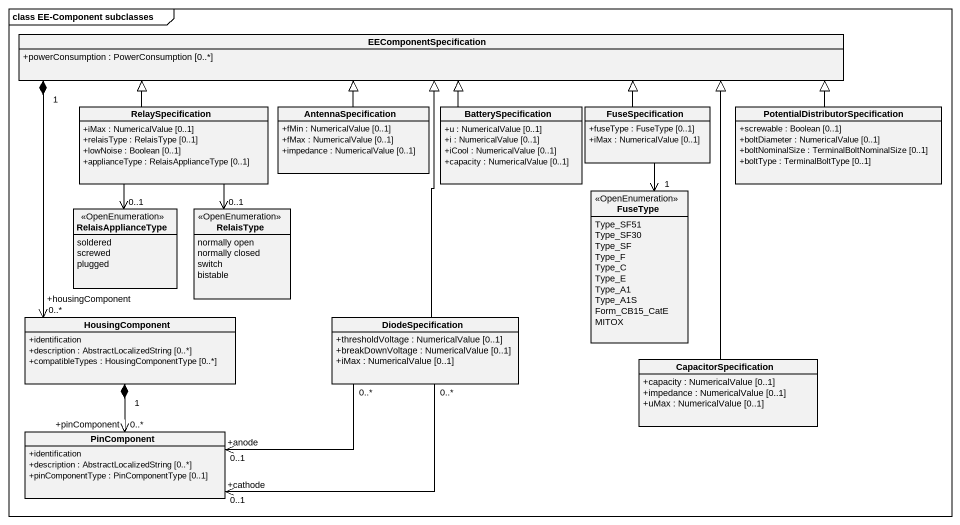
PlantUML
@startuml
mainframe class EE-Component subclasses
hide circle
hide empty members
skinparam classAttributeIconSize 0
class EEComponentSpecification {
  +powerConsumption : PowerConsumption [0..*]
}
class RelaySpecification {
  +iMax : NumericalValue [0..1]
  +relaisType : RelaisType [0..1]
  +lowNoise : Boolean [0..1]
  +applianceType : RelaisApplianceType [0..1]
}
class AntennaSpecification {
  +fMin : NumericalValue [0..1]
  +fMax : NumericalValue [0..1]
  +impedance : NumericalValue [0..1]
}
class BatterySpecification {
  +u : NumericalValue [0..1]
  +i : NumericalValue [0..1]
  +iCool : NumericalValue [0..1]
  +capacity : NumericalValue [0..1]
}
class FuseSpecification {
  +fuseType : FuseType [0..1]
  +iMax : NumericalValue [0..1]
}
class "PotentialDistributorSpecification" as PotentialDistributorSpecific {
  +screwable : Boolean [0..1]
  +boltDiameter : NumericalValue [0..1]
  +boltNominalSize : TerminalBoltNominalSize [0..1]
  +boltType : TerminalBoltType [0..1]
}
enum RelaisApplianceType <<OpenEnumeration>> {
  soldered
  screwed
  plugged
}
enum RelaisType <<OpenEnumeration>> {
  normally open
  normally closed
  switch
  bistable
}
enum FuseType <<OpenEnumeration>> {
  Type_SF51
  Type_SF30
  Type_SF
  Type_F
  Type_C
  Type_E
  Type_A1
  Type_A1S
  Form_CB15_CatE
  MITOX
}
class HousingComponent {
  +identification
  +description : AbstractLocalizedString [0..*]
  +compatibleTypes : HousingComponentType [0..*]
}
class DiodeSpecification {
  +thresholdVoltage : NumericalValue [0..1]
  +breakDownVoltage : NumericalValue [0..1]
  +iMax : NumericalValue [0..1]
}
class CapacitorSpecification {
  +capacity : NumericalValue [0..1]
  +impedance : NumericalValue [0..1]
  +uMax : NumericalValue [0..1]
}
class PinComponent {
  +identification
  +description : AbstractLocalizedString [0..*]
  +pinComponentType : PinComponentType [0..1]
}
EEComponentSpecification "1" *--> "+housingComponent\n0..*" HousingComponent
RelaySpecification -right-|> EEComponentSpecification
RelaySpecification --> "0..1" RelaisApplianceType
RelaySpecification --> "0..1" RelaisType
AntennaSpecification -up-|> EEComponentSpecification
BatterySpecification -up-|> EEComponentSpecification
FuseSpecification -left-|> EEComponentSpecification
FuseSpecification --> "1" FuseType
PotentialDistributorSpecific -left-|> EEComponentSpecification
HousingComponent "1" *--> "+pinComponent\n0..*" PinComponent
DiodeSpecification -up-|> EEComponentSpecification
DiodeSpecification "0..*" -left-> "0..1\n+anode" PinComponent
DiodeSpecification "0..*" -left-> "0..1\n+cathode" PinComponent
CapacitorSpecification -up-|> EEComponentSpecification
@enduml
